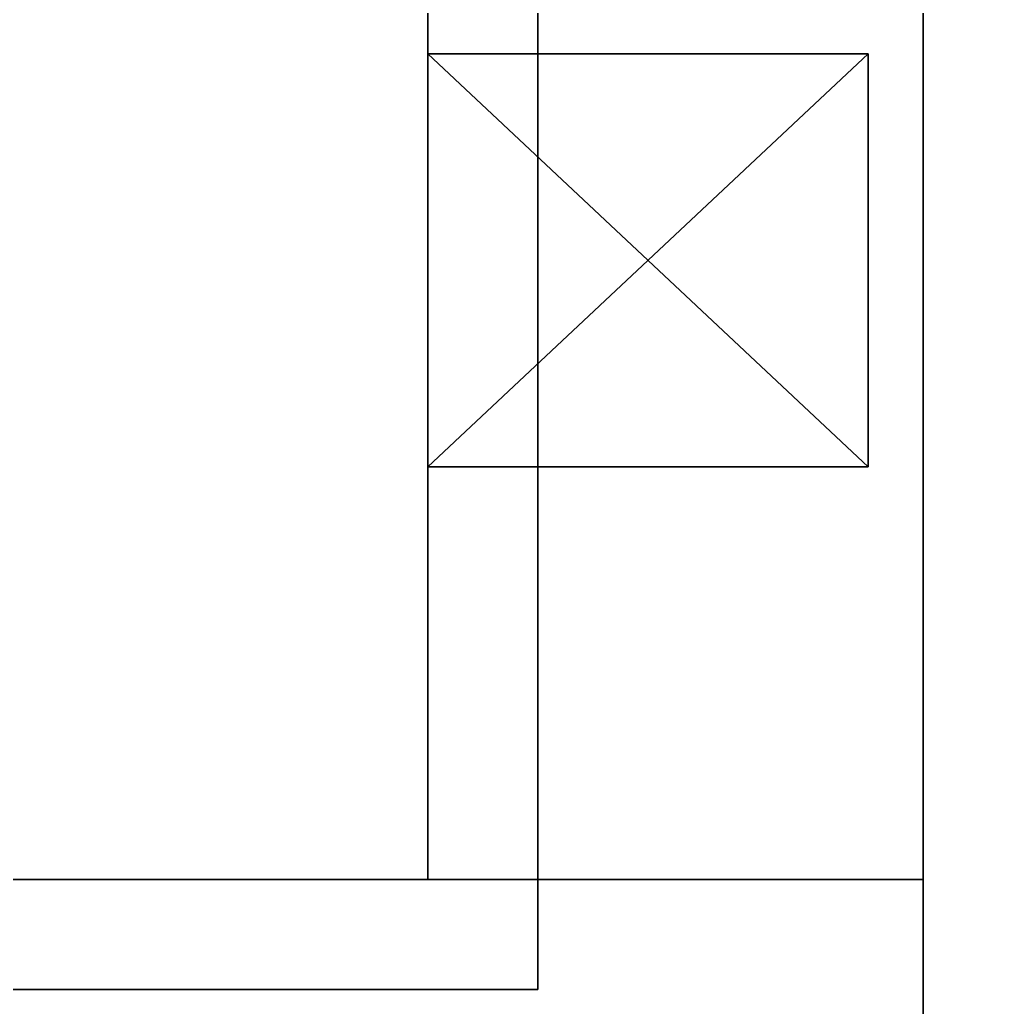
# Model space of a CAD drawing. Extents: x 0 to 4956, y -4930 to 0.
# Drawn here: x 559.17 to 594.84, y -3309.65 to -3273.76 of the extents above; entities that cross this region are included whole.
import ezdxf

# ---------------------------------------------------------------- set-up
doc = ezdxf.new("R2010")
doc.units = 0
for name, color, linetype in [('LAYER0', 7, 'CONTINUOUS'), ('LAYER148', 7, 'CONTINUOUS'), ('LAYER163', 7, 'CONTINUOUS'), ('LAYER216', 7, 'CONTINUOUS'), ('LAYER244', 7, 'CONTINUOUS'), ('LAYER433', 7, 'CONTINUOUS'), ('LAYER435', 7, 'CONTINUOUS'), ('LAYER437', 253, 'CONTINUOUS'), ('LAYER440', 7, 'CONTINUOUS'), ('LAYER445', 7, 'CONTINUOUS'), ('LAYER458', 7, 'CONTINUOUS'), ('LAYER460', 7, 'CONTINUOUS'), ('LAYER462', 253, 'CONTINUOUS'), ('LAYER465', 7, 'CONTINUOUS'), ('LAYER470', 7, 'CONTINUOUS'), ('LAYER483', 7, 'CONTINUOUS'), ('LAYER485', 7, 'CONTINUOUS'), ('LAYER487', 253, 'CONTINUOUS'), ('LAYER490', 7, 'CONTINUOUS'), ('LAYER495', 7, 'CONTINUOUS'), ('LAYER508', 7, 'CONTINUOUS'), ('LAYER510', 7, 'CONTINUOUS'), ('LAYER512', 253, 'CONTINUOUS'), ('LAYER515', 7, 'CONTINUOUS'), ('LAYER520', 7, 'CONTINUOUS')]:
    doc.layers.add(name, color=color, linetype=linetype)

msp = doc.modelspace()

# ---------------------------------------------------------------- linework, layer by layer
at = {"layer": 'LAYER0', "invisible_edges": 1}
for points in [[(4956, 0), (0, -4930), (0, 0), (4956, 0)], [(4956, -4930, 5), (0, 0, 5), (0, -4930, 5), (4956, -4930, 5)], [(0, 0, 5), (4956, -4930, 5), (4956, 0, 5), (0, 0, 5)], [(0, -4930), (4956, 0), (4956, -4930), (0, -4930)]]:
    msp.add_3dface(points, dxfattribs=at)
at = {"layer": 'LAYER148', "invisible_edges": 1}
for points in [[(120, -2592, 85), (670, -3372, 85), (120, -3372, 85), (120, -2592, 85)], [(670, -3372, 85), (120, -2592, 85), (670, -2592, 85), (670, -3372, 85)], [(670, -2592, 103), (120, -3372, 103), (670, -3372, 103), (670, -2592, 103)], [(120, -3372, 103), (670, -2592, 103), (120, -2592, 103), (120, -3372, 103)]]:
    msp.add_3dface(points, dxfattribs=at)
at = {"layer": 'LAYER163', "invisible_edges": 1}
for points in [[(120, -3372, 2544), (670, -2592, 2544), (120, -2592, 2544), (120, -3372, 2544)], [(670, -2592, 2544), (120, -3372, 2544), (670, -3372, 2544), (670, -2592, 2544)], [(670, -3372, 2526), (120, -2592, 2526), (670, -2592, 2526), (670, -3372, 2526)], [(120, -2592, 2526), (670, -3372, 2526), (120, -3372, 2526), (120, -2592, 2526)]]:
    msp.add_3dface(points, dxfattribs=at)
at = {"layer": 'LAYER216', "invisible_edges": 1}
for points in [[(144.6, -3372, 1989), (610, -2592, 1989), (144.6, -2592, 1989), (144.6, -3372, 1989)], [(610, -2592, 1989), (144.6, -3372, 1989), (610, -3372, 1989), (610, -2592, 1989)], [(610, -3372, 1971), (144.6, -2592, 1971), (610, -2592, 1971), (610, -3372, 1971)], [(144.6, -2592, 1971), (610, -3372, 1971), (144.6, -3372, 1971), (144.6, -2592, 1971)]]:
    msp.add_3dface(points, dxfattribs=at)
at = {"layer": 'LAYER244', "invisible_edges": 1}
for points in [[(144.6, -3372, 871), (610, -2592, 871), (144.6, -2592, 871), (144.6, -3372, 871)], [(610, -2592, 871), (144.6, -3372, 871), (610, -3372, 871), (610, -2592, 871)], [(610, -3372, 853), (144.6, -2592, 853), (610, -2592, 853), (610, -3372, 853)], [(144.6, -2592, 853), (610, -3372, 853), (144.6, -3372, 853), (144.6, -2592, 853)]]:
    msp.add_3dface(points, dxfattribs=at)
at = {"layer": 'LAYER433', "invisible_edges": 1}
for points in [[(592, -3334, 264.75), (592, -2630, 106), (592, -3334, 106), (592, -3334, 264.75)], [(592, -2630, 106), (592, -3334, 264.75), (592, -2630, 264.75), (592, -2630, 106)], [(610, -3334, 106), (592, -2630, 106), (610, -2630, 106), (610, -3334, 106)], [(592, -2630, 106), (610, -3334, 106), (592, -3334, 106), (592, -2630, 106)], [(592, -3334, 264.75), (610, -2630, 264.75), (592, -2630, 264.75), (592, -3334, 264.75)], [(610, -2630, 264.75), (592, -3334, 264.75), (610, -3334, 264.75), (610, -2630, 264.75)]]:
    msp.add_3dface(points, dxfattribs=at)
at = {"layer": 'LAYER435', "invisible_edges": 1}
for points in [[(574, -3305, 113), (592, -2659, 113), (592, -3305, 113), (574, -3305, 113)], [(592, -2659, 113), (574, -3305, 113), (574, -2659, 113), (592, -2659, 113)], [(574, -2659, 242.75), (592, -3305, 242.75), (592, -2659, 242.75), (574, -2659, 242.75)], [(592, -3305, 242.75), (574, -2659, 242.75), (574, -3305, 242.75), (592, -3305, 242.75)], [(574, -3305, 113), (574, -2659, 242.75), (574, -2659, 113), (574, -3305, 113)], [(574, -2659, 242.75), (574, -3305, 113), (574, -3305, 242.75), (574, -2659, 242.75)], [(592, -3305, 242.75), (592, -2659, 113), (592, -2659, 242.75), (592, -3305, 242.75)], [(592, -2659, 113), (592, -3305, 242.75), (592, -3305, 113), (592, -2659, 113)], [(592, -3305, 242.75), (574, -3305, 113), (592, -3305, 113), (592, -3305, 242.75)], [(574, -3305, 113), (592, -3305, 242.75), (574, -3305, 242.75), (574, -3305, 113)]]:
    msp.add_3dface(points, dxfattribs=at)
at = {"layer": 'LAYER437'}
for points in [[(590, -3275, 162.875), (590, -3290, 162.875), (574, -3275, 162.875), (590, -3275, 162.875)], [(574, -3275, 162.875), (590, -3290, 162.875), (574, -3290, 162.875), (574, -3275, 162.875)], [(574, -3275, 162.875), (574, -3290, 162.875), (574, -3275, 177.875), (574, -3275, 162.875)], [(574, -3275, 177.875), (574, -3290, 162.875), (574, -3290, 177.875), (574, -3275, 177.875)], [(574, -3275, 177.875), (574, -3290, 177.875), (590, -3275, 177.875), (574, -3275, 177.875)], [(590, -3275, 177.875), (574, -3290, 177.875), (590, -3290, 177.875), (590, -3275, 177.875)], [(574, -3275, 162.875), (574, -3275, 177.875), (590, -3275, 162.875), (574, -3275, 162.875)], [(590, -3275, 162.875), (574, -3275, 177.875), (590, -3275, 177.875), (590, -3275, 162.875)], [(590, -3275, 162.875), (590, -3275, 177.875), (590, -3290, 162.875), (590, -3275, 162.875)], [(590, -3290, 162.875), (590, -3275, 177.875), (590, -3290, 177.875), (590, -3290, 162.875)], [(590, -3290, 162.875), (590, -3290, 177.875), (574, -3290, 162.875), (590, -3290, 162.875)], [(574, -3290, 162.875), (590, -3290, 177.875), (574, -3290, 177.875), (574, -3290, 162.875)]]:
    msp.add_3dface(points, dxfattribs=at)
at = {"layer": 'LAYER440', "invisible_edges": 1}
for points in [[(592, -3305, 242.75), (192, -3305, 113), (192, -3305, 242.75), (592, -3305, 242.75)], [(192, -3305, 113), (592, -3305, 242.75), (592, -3305, 113), (192, -3305, 113)], [(592, -3323, 113), (192, -3305, 113), (592, -3305, 113), (592, -3323, 113)], [(192, -3305, 113), (592, -3323, 113), (192, -3323, 113), (192, -3305, 113)], [(192, -3323, 242.75), (592, -3305, 242.75), (192, -3305, 242.75), (192, -3323, 242.75)], [(592, -3305, 242.75), (192, -3323, 242.75), (592, -3323, 242.75), (592, -3305, 242.75)], [(592, -3305, 242.75), (592, -3323, 113), (592, -3305, 113), (592, -3305, 242.75)], [(592, -3323, 113), (592, -3305, 242.75), (592, -3323, 242.75), (592, -3323, 113)]]:
    msp.add_3dface(points, dxfattribs=at)
at = {"layer": 'LAYER445', "invisible_edges": 1}
for points in [[(206, -2655, 126.5), (578, -3309, 126.5), (206, -3309, 126.5), (206, -2655, 126.5)], [(578, -3309, 126.5), (206, -2655, 126.5), (578, -2655, 126.5), (578, -3309, 126.5)], [(578, -2655, 132.5), (206, -3309, 132.5), (578, -3309, 132.5), (578, -2655, 132.5)], [(206, -3309, 132.5), (578, -2655, 132.5), (206, -2655, 132.5), (206, -3309, 132.5)], [(578, -2655, 132.5), (578, -3309, 126.5), (578, -2655, 126.5), (578, -2655, 132.5)], [(578, -3309, 126.5), (578, -2655, 132.5), (578, -3309, 132.5), (578, -3309, 126.5)], [(206, -3309, 132.5), (578, -3309, 126.5), (578, -3309, 132.5), (206, -3309, 132.5)], [(578, -3309, 126.5), (206, -3309, 132.5), (206, -3309, 126.5), (578, -3309, 126.5)]]:
    msp.add_3dface(points, dxfattribs=at)
at = {"layer": 'LAYER458', "invisible_edges": 1}
for points in [[(592, -3334, 451.5), (592, -2630, 292.75), (592, -3334, 292.75), (592, -3334, 451.5)], [(592, -2630, 292.75), (592, -3334, 451.5), (592, -2630, 451.5), (592, -2630, 292.75)], [(610, -3334, 292.75), (592, -2630, 292.75), (610, -2630, 292.75), (610, -3334, 292.75)], [(592, -2630, 292.75), (610, -3334, 292.75), (592, -3334, 292.75), (592, -2630, 292.75)], [(592, -3334, 451.5), (610, -2630, 451.5), (592, -2630, 451.5), (592, -3334, 451.5)], [(610, -2630, 451.5), (592, -3334, 451.5), (610, -3334, 451.5), (610, -2630, 451.5)]]:
    msp.add_3dface(points, dxfattribs=at)
at = {"layer": 'LAYER460', "invisible_edges": 1}
for points in [[(574, -3305, 299.75), (592, -2659, 299.75), (592, -3305, 299.75), (574, -3305, 299.75)], [(592, -2659, 299.75), (574, -3305, 299.75), (574, -2659, 299.75), (592, -2659, 299.75)], [(574, -2659, 429.5), (592, -3305, 429.5), (592, -2659, 429.5), (574, -2659, 429.5)], [(592, -3305, 429.5), (574, -2659, 429.5), (574, -3305, 429.5), (592, -3305, 429.5)], [(574, -3305, 299.75), (574, -2659, 429.5), (574, -2659, 299.75), (574, -3305, 299.75)], [(574, -2659, 429.5), (574, -3305, 299.75), (574, -3305, 429.5), (574, -2659, 429.5)], [(592, -3305, 429.5), (592, -2659, 299.75), (592, -2659, 429.5), (592, -3305, 429.5)], [(592, -2659, 299.75), (592, -3305, 429.5), (592, -3305, 299.75), (592, -2659, 299.75)], [(592, -3305, 429.5), (574, -3305, 299.75), (592, -3305, 299.75), (592, -3305, 429.5)], [(574, -3305, 299.75), (592, -3305, 429.5), (574, -3305, 429.5), (574, -3305, 299.75)]]:
    msp.add_3dface(points, dxfattribs=at)
at = {"layer": 'LAYER462'}
for points in [[(590, -3275, 349.625), (590, -3290, 349.625), (574, -3275, 349.625), (590, -3275, 349.625)], [(574, -3275, 349.625), (590, -3290, 349.625), (574, -3290, 349.625), (574, -3275, 349.625)], [(574, -3275, 349.625), (574, -3290, 349.625), (574, -3275, 364.625), (574, -3275, 349.625)], [(574, -3275, 364.625), (574, -3290, 349.625), (574, -3290, 364.625), (574, -3275, 364.625)], [(574, -3275, 364.625), (574, -3290, 364.625), (590, -3275, 364.625), (574, -3275, 364.625)], [(590, -3275, 364.625), (574, -3290, 364.625), (590, -3290, 364.625), (590, -3275, 364.625)], [(574, -3275, 349.625), (574, -3275, 364.625), (590, -3275, 349.625), (574, -3275, 349.625)], [(590, -3275, 349.625), (574, -3275, 364.625), (590, -3275, 364.625), (590, -3275, 349.625)], [(590, -3275, 349.625), (590, -3275, 364.625), (590, -3290, 349.625), (590, -3275, 349.625)], [(590, -3290, 349.625), (590, -3275, 364.625), (590, -3290, 364.625), (590, -3290, 349.625)], [(590, -3290, 349.625), (590, -3290, 364.625), (574, -3290, 349.625), (590, -3290, 349.625)], [(574, -3290, 349.625), (590, -3290, 364.625), (574, -3290, 364.625), (574, -3290, 349.625)]]:
    msp.add_3dface(points, dxfattribs=at)
at = {"layer": 'LAYER465', "invisible_edges": 1}
for points in [[(592, -3305, 429.5), (192, -3305, 299.75), (192, -3305, 429.5), (592, -3305, 429.5)], [(192, -3305, 299.75), (592, -3305, 429.5), (592, -3305, 299.75), (192, -3305, 299.75)], [(592, -3323, 299.75), (192, -3305, 299.75), (592, -3305, 299.75), (592, -3323, 299.75)], [(192, -3305, 299.75), (592, -3323, 299.75), (192, -3323, 299.75), (192, -3305, 299.75)], [(192, -3323, 429.5), (592, -3305, 429.5), (192, -3305, 429.5), (192, -3323, 429.5)], [(592, -3305, 429.5), (192, -3323, 429.5), (592, -3323, 429.5), (592, -3305, 429.5)], [(592, -3305, 429.5), (592, -3323, 299.75), (592, -3305, 299.75), (592, -3305, 429.5)], [(592, -3323, 299.75), (592, -3305, 429.5), (592, -3323, 429.5), (592, -3323, 299.75)]]:
    msp.add_3dface(points, dxfattribs=at)
at = {"layer": 'LAYER470', "invisible_edges": 1}
for points in [[(206, -2655, 313.25), (578, -3309, 313.25), (206, -3309, 313.25), (206, -2655, 313.25)], [(578, -3309, 313.25), (206, -2655, 313.25), (578, -2655, 313.25), (578, -3309, 313.25)], [(578, -2655, 319.25), (206, -3309, 319.25), (578, -3309, 319.25), (578, -2655, 319.25)], [(206, -3309, 319.25), (578, -2655, 319.25), (206, -2655, 319.25), (206, -3309, 319.25)], [(578, -2655, 319.25), (578, -3309, 313.25), (578, -2655, 313.25), (578, -2655, 319.25)], [(578, -3309, 313.25), (578, -2655, 319.25), (578, -3309, 319.25), (578, -3309, 313.25)], [(206, -3309, 319.25), (578, -3309, 313.25), (578, -3309, 319.25), (206, -3309, 319.25)], [(578, -3309, 313.25), (206, -3309, 319.25), (206, -3309, 313.25), (578, -3309, 313.25)]]:
    msp.add_3dface(points, dxfattribs=at)
at = {"layer": 'LAYER483', "invisible_edges": 1}
for points in [[(592, -3334, 638.25), (592, -2630, 479.5), (592, -3334, 479.5), (592, -3334, 638.25)], [(592, -2630, 479.5), (592, -3334, 638.25), (592, -2630, 638.25), (592, -2630, 479.5)], [(610, -3334, 479.5), (592, -2630, 479.5), (610, -2630, 479.5), (610, -3334, 479.5)], [(592, -2630, 479.5), (610, -3334, 479.5), (592, -3334, 479.5), (592, -2630, 479.5)], [(592, -3334, 638.25), (610, -2630, 638.25), (592, -2630, 638.25), (592, -3334, 638.25)], [(610, -2630, 638.25), (592, -3334, 638.25), (610, -3334, 638.25), (610, -2630, 638.25)]]:
    msp.add_3dface(points, dxfattribs=at)
at = {"layer": 'LAYER485', "invisible_edges": 1}
for points in [[(574, -3305, 486.5), (592, -2659, 486.5), (592, -3305, 486.5), (574, -3305, 486.5)], [(592, -2659, 486.5), (574, -3305, 486.5), (574, -2659, 486.5), (592, -2659, 486.5)], [(574, -2659, 616.25), (592, -3305, 616.25), (592, -2659, 616.25), (574, -2659, 616.25)], [(592, -3305, 616.25), (574, -2659, 616.25), (574, -3305, 616.25), (592, -3305, 616.25)], [(574, -3305, 486.5), (574, -2659, 616.25), (574, -2659, 486.5), (574, -3305, 486.5)], [(574, -2659, 616.25), (574, -3305, 486.5), (574, -3305, 616.25), (574, -2659, 616.25)], [(592, -3305, 616.25), (592, -2659, 486.5), (592, -2659, 616.25), (592, -3305, 616.25)], [(592, -2659, 486.5), (592, -3305, 616.25), (592, -3305, 486.5), (592, -2659, 486.5)], [(592, -3305, 616.25), (574, -3305, 486.5), (592, -3305, 486.5), (592, -3305, 616.25)], [(574, -3305, 486.5), (592, -3305, 616.25), (574, -3305, 616.25), (574, -3305, 486.5)]]:
    msp.add_3dface(points, dxfattribs=at)
at = {"layer": 'LAYER487'}
for points in [[(590, -3275, 536.375), (590, -3290, 536.375), (574, -3275, 536.375), (590, -3275, 536.375)], [(574, -3275, 536.375), (590, -3290, 536.375), (574, -3290, 536.375), (574, -3275, 536.375)], [(574, -3275, 536.375), (574, -3290, 536.375), (574, -3275, 551.375), (574, -3275, 536.375)], [(574, -3275, 551.375), (574, -3290, 536.375), (574, -3290, 551.375), (574, -3275, 551.375)], [(574, -3275, 551.375), (574, -3290, 551.375), (590, -3275, 551.375), (574, -3275, 551.375)], [(590, -3275, 551.375), (574, -3290, 551.375), (590, -3290, 551.375), (590, -3275, 551.375)], [(574, -3275, 536.375), (574, -3275, 551.375), (590, -3275, 536.375), (574, -3275, 536.375)], [(590, -3275, 536.375), (574, -3275, 551.375), (590, -3275, 551.375), (590, -3275, 536.375)], [(590, -3275, 536.375), (590, -3275, 551.375), (590, -3290, 536.375), (590, -3275, 536.375)], [(590, -3290, 536.375), (590, -3275, 551.375), (590, -3290, 551.375), (590, -3290, 536.375)], [(590, -3290, 536.375), (590, -3290, 551.375), (574, -3290, 536.375), (590, -3290, 536.375)], [(574, -3290, 536.375), (590, -3290, 551.375), (574, -3290, 551.375), (574, -3290, 536.375)]]:
    msp.add_3dface(points, dxfattribs=at)
at = {"layer": 'LAYER490', "invisible_edges": 1}
for points in [[(592, -3305, 616.25), (192, -3305, 486.5), (192, -3305, 616.25), (592, -3305, 616.25)], [(192, -3305, 486.5), (592, -3305, 616.25), (592, -3305, 486.5), (192, -3305, 486.5)], [(592, -3323, 486.5), (192, -3305, 486.5), (592, -3305, 486.5), (592, -3323, 486.5)], [(192, -3305, 486.5), (592, -3323, 486.5), (192, -3323, 486.5), (192, -3305, 486.5)], [(192, -3323, 616.25), (592, -3305, 616.25), (192, -3305, 616.25), (192, -3323, 616.25)], [(592, -3305, 616.25), (192, -3323, 616.25), (592, -3323, 616.25), (592, -3305, 616.25)], [(592, -3305, 616.25), (592, -3323, 486.5), (592, -3305, 486.5), (592, -3305, 616.25)], [(592, -3323, 486.5), (592, -3305, 616.25), (592, -3323, 616.25), (592, -3323, 486.5)]]:
    msp.add_3dface(points, dxfattribs=at)
at = {"layer": 'LAYER495', "invisible_edges": 1}
for points in [[(206, -2655, 500), (578, -3309, 500), (206, -3309, 500), (206, -2655, 500)], [(578, -3309, 500), (206, -2655, 500), (578, -2655, 500), (578, -3309, 500)], [(578, -2655, 506), (206, -3309, 506), (578, -3309, 506), (578, -2655, 506)], [(206, -3309, 506), (578, -2655, 506), (206, -2655, 506), (206, -3309, 506)], [(578, -2655, 506), (578, -3309, 500), (578, -2655, 500), (578, -2655, 506)], [(578, -3309, 500), (578, -2655, 506), (578, -3309, 506), (578, -3309, 500)], [(206, -3309, 506), (578, -3309, 500), (578, -3309, 506), (206, -3309, 506)], [(578, -3309, 500), (206, -3309, 506), (206, -3309, 500), (578, -3309, 500)]]:
    msp.add_3dface(points, dxfattribs=at)
at = {"layer": 'LAYER508', "invisible_edges": 1}
for points in [[(592, -3334, 825), (592, -2630, 666.25), (592, -3334, 666.25), (592, -3334, 825)], [(592, -2630, 666.25), (592, -3334, 825), (592, -2630, 825), (592, -2630, 666.25)], [(610, -3334, 666.25), (592, -2630, 666.25), (610, -2630, 666.25), (610, -3334, 666.25)], [(592, -2630, 666.25), (610, -3334, 666.25), (592, -3334, 666.25), (592, -2630, 666.25)], [(592, -3334, 825), (610, -2630, 825), (592, -2630, 825), (592, -3334, 825)], [(610, -2630, 825), (592, -3334, 825), (610, -3334, 825), (610, -2630, 825)]]:
    msp.add_3dface(points, dxfattribs=at)
at = {"layer": 'LAYER510', "invisible_edges": 1}
for points in [[(574, -3305, 673.25), (592, -2659, 673.25), (592, -3305, 673.25), (574, -3305, 673.25)], [(592, -2659, 673.25), (574, -3305, 673.25), (574, -2659, 673.25), (592, -2659, 673.25)], [(574, -2659, 803), (592, -3305, 803), (592, -2659, 803), (574, -2659, 803)], [(592, -3305, 803), (574, -2659, 803), (574, -3305, 803), (592, -3305, 803)], [(574, -3305, 673.25), (574, -2659, 803), (574, -2659, 673.25), (574, -3305, 673.25)], [(574, -2659, 803), (574, -3305, 673.25), (574, -3305, 803), (574, -2659, 803)], [(592, -3305, 803), (592, -2659, 673.25), (592, -2659, 803), (592, -3305, 803)], [(592, -2659, 673.25), (592, -3305, 803), (592, -3305, 673.25), (592, -2659, 673.25)], [(592, -3305, 803), (574, -3305, 673.25), (592, -3305, 673.25), (592, -3305, 803)], [(574, -3305, 673.25), (592, -3305, 803), (574, -3305, 803), (574, -3305, 673.25)]]:
    msp.add_3dface(points, dxfattribs=at)
at = {"layer": 'LAYER512'}
for points in [[(590, -3275, 723.125), (590, -3290, 723.125), (574, -3275, 723.125), (590, -3275, 723.125)], [(574, -3275, 723.125), (590, -3290, 723.125), (574, -3290, 723.125), (574, -3275, 723.125)], [(574, -3275, 723.125), (574, -3290, 723.125), (574, -3275, 738.125), (574, -3275, 723.125)], [(574, -3275, 738.125), (574, -3290, 723.125), (574, -3290, 738.125), (574, -3275, 738.125)], [(574, -3275, 738.125), (574, -3290, 738.125), (590, -3275, 738.125), (574, -3275, 738.125)], [(590, -3275, 738.125), (574, -3290, 738.125), (590, -3290, 738.125), (590, -3275, 738.125)], [(574, -3275, 723.125), (574, -3275, 738.125), (590, -3275, 723.125), (574, -3275, 723.125)], [(590, -3275, 723.125), (574, -3275, 738.125), (590, -3275, 738.125), (590, -3275, 723.125)], [(590, -3275, 723.125), (590, -3275, 738.125), (590, -3290, 723.125), (590, -3275, 723.125)], [(590, -3290, 723.125), (590, -3275, 738.125), (590, -3290, 738.125), (590, -3290, 723.125)], [(590, -3290, 723.125), (590, -3290, 738.125), (574, -3290, 723.125), (590, -3290, 723.125)], [(574, -3290, 723.125), (590, -3290, 738.125), (574, -3290, 738.125), (574, -3290, 723.125)]]:
    msp.add_3dface(points, dxfattribs=at)
at = {"layer": 'LAYER515', "invisible_edges": 1}
for points in [[(592, -3305, 803), (192, -3305, 673.25), (192, -3305, 803), (592, -3305, 803)], [(192, -3305, 673.25), (592, -3305, 803), (592, -3305, 673.25), (192, -3305, 673.25)], [(592, -3323, 673.25), (192, -3305, 673.25), (592, -3305, 673.25), (592, -3323, 673.25)], [(192, -3305, 673.25), (592, -3323, 673.25), (192, -3323, 673.25), (192, -3305, 673.25)], [(192, -3323, 803), (592, -3305, 803), (192, -3305, 803), (192, -3323, 803)], [(592, -3305, 803), (192, -3323, 803), (592, -3323, 803), (592, -3305, 803)], [(592, -3305, 803), (592, -3323, 673.25), (592, -3305, 673.25), (592, -3305, 803)], [(592, -3323, 673.25), (592, -3305, 803), (592, -3323, 803), (592, -3323, 673.25)]]:
    msp.add_3dface(points, dxfattribs=at)
at = {"layer": 'LAYER520', "invisible_edges": 1}
for points in [[(206, -2655, 686.75), (578, -3309, 686.75), (206, -3309, 686.75), (206, -2655, 686.75)], [(578, -3309, 686.75), (206, -2655, 686.75), (578, -2655, 686.75), (578, -3309, 686.75)], [(578, -2655, 692.75), (206, -3309, 692.75), (578, -3309, 692.75), (578, -2655, 692.75)], [(206, -3309, 692.75), (578, -2655, 692.75), (206, -2655, 692.75), (206, -3309, 692.75)], [(578, -2655, 692.75), (578, -3309, 686.75), (578, -2655, 686.75), (578, -2655, 692.75)], [(578, -3309, 686.75), (578, -2655, 692.75), (578, -3309, 692.75), (578, -3309, 686.75)], [(206, -3309, 692.75), (578, -3309, 686.75), (578, -3309, 692.75), (206, -3309, 692.75)], [(578, -3309, 686.75), (206, -3309, 692.75), (206, -3309, 686.75), (578, -3309, 686.75)]]:
    msp.add_3dface(points, dxfattribs=at)

doc.saveas('drawing.dxf')
